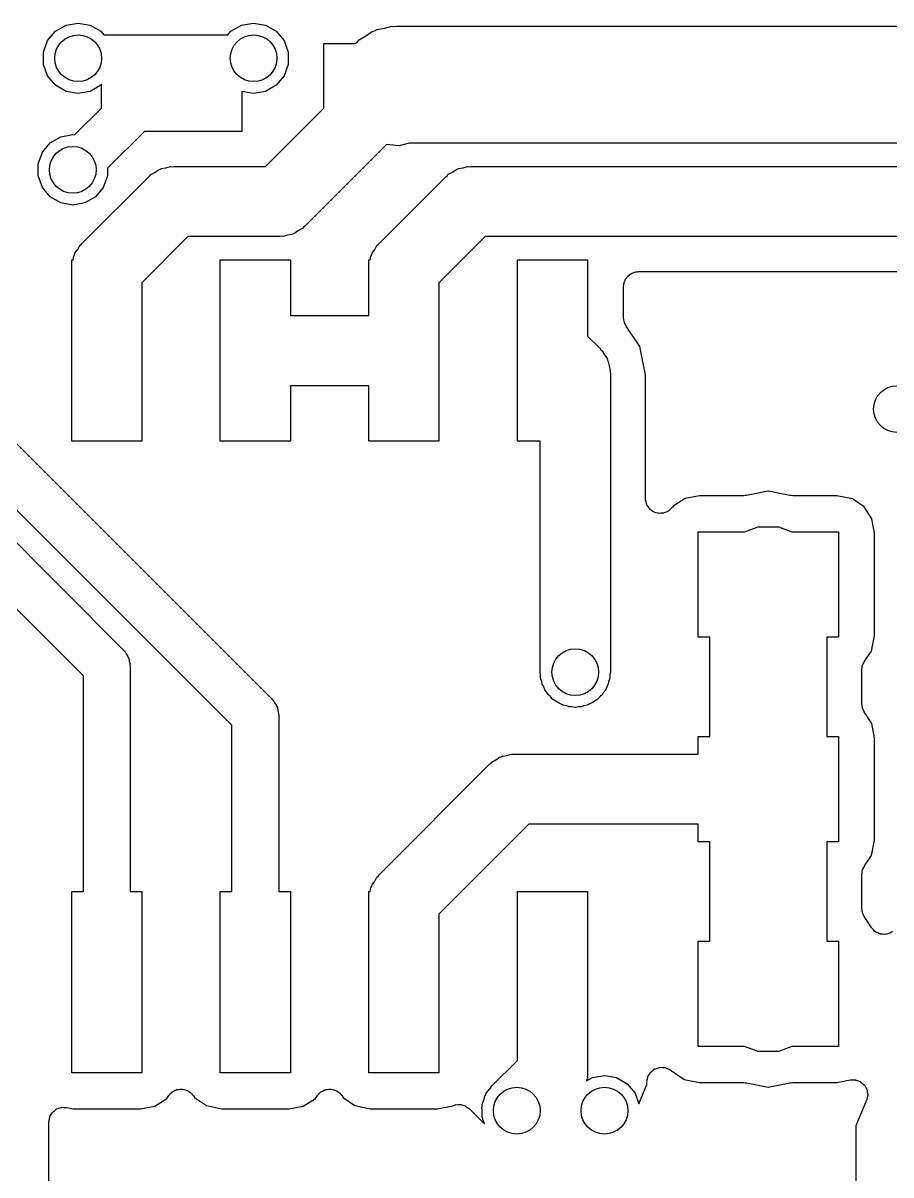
# Model space of a CAD drawing. Extents: x 110.2 to 158.8, y -100 to -70.3.
# Drawn here: x 121.28 to 128.7, y -80.3 to -70.45 of the extents above; entities that cross this region are included whole.
import ezdxf

# ---------------------------------------------------------------- set-up
doc = ezdxf.new("R2010")
doc.units = 0
doc.header["$MEASUREMENT"] = 0
doc.layers.add('BLACK', color=7, linetype='CONTINUOUS')

msp = doc.modelspace()

# ---------------------------------------------------------------- linework, layer by layer
at = {"layer": 'Black'}
for p, q in [((121.489, -70.5994), (121.556, -70.5193)), ((121.556, -70.5193), (121.647, -70.467)), ((121.647, -70.467), (121.75, -70.4489)), ((121.75, -70.4489), (121.853, -70.467)), ((121.853, -70.467), (121.944, -70.5193)), ((121.944, -70.5193), (121.969, -70.55)), ((123.031, -70.55), (123.056, -70.5193)), ((123.056, -70.5193), (123.147, -70.467)), ((123.147, -70.467), (123.25, -70.4489)), ((123.25, -70.4489), (123.353, -70.467)), ((123.353, -70.467), (123.444, -70.5193)), ((123.444, -70.5193), (123.511, -70.5994)), ((124.21, -70.5593), (124.264, -70.5218)), ((124.264, -70.5218), (124.285, -70.5161)), ((124.285, -70.5161), (124.304, -70.5051)), ((124.304, -70.5051), (124.368, -70.4938)), ((124.368, -70.4938), (124.431, -70.4769)), ((124.431, -70.4769), (124.453, -70.4788)), ((124.453, -70.4788), (124.475, -70.475)), ((124.475, -70.475), (131.235, -70.475)), ((121.453, -70.6977), (121.489, -70.5994)), ((121.969, -70.55), (123.031, -70.55)), ((123.511, -70.5994), (123.547, -70.6977)), ((123.85, -71.1757), (123.85, -70.625)), ((123.85, -70.625), (124.118, -70.625)), ((124.118, -70.625), (124.121, -70.6214)), ((124.121, -70.6214), (124.139, -70.6088)), ((124.139, -70.6088), (124.154, -70.592)), ((124.154, -70.592), (124.21, -70.5593)), ((121.453, -70.8023), (121.453, -70.6977)), ((123.547, -70.6977), (123.547, -70.8023)), ((121.489, -70.9006), (121.453, -70.8023)), ((123.547, -70.8023), (123.511, -70.9006)), ((121.556, -70.9807), (121.489, -70.9006)), ((123.511, -70.9006), (123.444, -70.9807)), ((121.647, -71.033), (121.556, -70.9807)), ((121.944, -70.9807), (121.853, -71.033)), ((121.95, -70.973), (121.944, -70.9807)), ((121.95, -71.1758), (121.95, -70.973)), ((123.444, -70.9807), (123.353, -71.033)), ((121.75, -71.0511), (121.647, -71.033)), ((121.853, -71.033), (121.75, -71.0511)), ((123.25, -71.0511), (123.15, -71.0335)), ((123.15, -71.0335), (123.15, -71.375)), ((123.353, -71.033), (123.25, -71.0511)), ((121.72, -71.4059), (121.95, -71.1758)), ((123.351, -71.675), (123.85, -71.1757)), ((121.601, -71.4213), (121.704, -71.4032)), ((121.704, -71.4032), (121.72, -71.4059)), ((122.316, -71.375), (122.001, -71.6906)), ((123.15, -71.375), (122.316, -71.375)), ((121.444, -71.5537), (121.511, -71.4736)), ((121.511, -71.4736), (121.601, -71.4213)), ((124.386, -71.4887), (123.687, -72.1871)), ((124.494, -71.4981), (124.386, -71.4887)), ((124.58, -71.475), (124.494, -71.4981)), ((131.028, -71.475), (124.58, -71.475)), ((121.408, -71.652), (121.444, -71.5537)), ((121.408, -71.7566), (121.408, -71.652)), ((122.001, -71.6906), (122.001, -71.7566)), ((122.406, -71.7256), (122.438, -71.7031)), ((122.438, -71.7031), (122.451, -71.6997)), ((122.451, -71.6997), (122.462, -71.6931)), ((122.462, -71.6931), (122.501, -71.6863)), ((122.501, -71.6863), (122.539, -71.6761)), ((122.539, -71.6761), (122.552, -71.6773)), ((122.552, -71.6773), (122.565, -71.675)), ((122.565, -71.675), (123.351, -71.675)), ((124.946, -71.7256), (124.978, -71.7031)), ((124.978, -71.7031), (124.991, -71.6997)), ((124.991, -71.6997), (125.002, -71.6931)), ((125.002, -71.6931), (125.041, -71.6863)), ((125.041, -71.6863), (125.079, -71.6761)), ((125.079, -71.6761), (125.092, -71.6773)), ((125.092, -71.6773), (125.105, -71.675)), ((125.105, -71.675), (129.725, -71.675)), ((121.444, -71.8549), (121.408, -71.7566)), ((121.783, -72.3329), (122.353, -71.7629)), ((122.001, -71.7566), (121.965, -71.8549)), ((122.353, -71.7629), (122.364, -71.7553)), ((122.364, -71.7553), (122.372, -71.7452)), ((122.372, -71.7452), (122.406, -71.7256)), ((124.323, -72.3329), (124.893, -71.7629)), ((124.893, -71.7629), (124.904, -71.7553)), ((124.904, -71.7553), (124.912, -71.7452)), ((124.912, -71.7452), (124.946, -71.7256)), ((121.511, -71.935), (121.444, -71.8549)), ((121.965, -71.8549), (121.898, -71.935)), ((121.601, -71.9873), (121.511, -71.935)), ((121.704, -72.0055), (121.601, -71.9873)), ((121.807, -71.9873), (121.704, -72.0055)), ((121.898, -71.935), (121.807, -71.9873)), ((123.676, -72.1947), (123.668, -72.2048)), ((123.687, -72.1871), (123.676, -72.1947)), ((122.689, -72.275), (122.295, -72.6693)), ((123.475, -72.275), (122.689, -72.275)), ((123.488, -72.2727), (123.475, -72.275)), ((123.501, -72.2739), (123.488, -72.2727)), ((123.539, -72.2637), (123.501, -72.2739)), ((123.578, -72.2569), (123.539, -72.2637)), ((123.589, -72.2503), (123.578, -72.2569)), ((123.602, -72.2469), (123.589, -72.2503)), ((123.634, -72.2244), (123.602, -72.2469)), ((123.668, -72.2048), (123.634, -72.2244)), ((125.229, -72.275), (124.835, -72.6693)), ((129.601, -72.275), (125.229, -72.275)), ((121.723, -72.4182), (121.746, -72.3861)), ((121.746, -72.3861), (121.765, -72.3522)), ((121.765, -72.3522), (121.775, -72.3437)), ((121.775, -72.3437), (121.783, -72.3329)), ((124.263, -72.4182), (124.286, -72.3861)), ((124.286, -72.3861), (124.305, -72.3522)), ((124.305, -72.3522), (124.315, -72.3437)), ((124.315, -72.3437), (124.323, -72.3329)), ((121.695, -74.025), (121.695, -72.475)), ((121.695, -72.475), (121.707, -72.475)), ((121.707, -72.475), (121.713, -72.4424)), ((121.713, -72.4424), (121.72, -72.431)), ((121.72, -72.431), (121.723, -72.4182)), ((122.965, -74.025), (122.965, -72.475)), ((122.965, -72.475), (123.565, -72.475)), ((123.565, -72.475), (123.565, -72.95)), ((124.235, -72.95), (124.235, -72.475)), ((124.235, -72.475), (124.247, -72.475)), ((124.247, -72.475), (124.253, -72.4424)), ((124.253, -72.4424), (124.26, -72.431)), ((124.26, -72.431), (124.263, -72.4182)), ((125.505, -74.025), (125.505, -72.475)), ((125.505, -72.475), (126.105, -72.475)), ((126.105, -72.475), (126.105, -73.1257)), ((126.468, -72.5992), (126.477, -72.592)), ((126.477, -72.592), (126.487, -72.5882)), ((126.487, -72.5882), (126.497, -72.5827)), ((126.497, -72.5827), (126.508, -72.5807)), ((126.508, -72.5807), (126.518, -72.5769)), ((126.518, -72.5769), (126.529, -72.5769)), ((126.529, -72.5769), (126.54, -72.575)), ((126.54, -72.575), (129.424, -72.575)), ((122.295, -72.6693), (122.295, -74.025)), ((124.835, -72.6693), (124.835, -74.025)), ((126.413, -72.702), (126.415, -72.6911)), ((126.415, -72.6799), (126.419, -72.6695)), ((126.415, -72.6911), (126.415, -72.6799)), ((126.419, -72.6695), (126.421, -72.6586)), ((126.421, -72.6586), (126.427, -72.6489)), ((126.427, -72.6489), (126.43, -72.6385)), ((126.43, -72.6385), (126.438, -72.63)), ((126.438, -72.63), (126.443, -72.6204)), ((126.443, -72.6204), (126.452, -72.6132)), ((126.452, -72.6132), (126.459, -72.6047)), ((126.459, -72.6047), (126.468, -72.5992)), ((126.413, -72.9703), (126.413, -72.702)), ((123.565, -72.95), (124.235, -72.95)), ((126.416, -72.9853), (126.413, -72.9703)), ((126.417, -73.0005), (126.416, -72.9853)), ((126.42, -73.0069), (126.417, -73.0005)), ((126.421, -73.0137), (126.42, -73.0069)), ((126.429, -73.0269), (126.421, -73.0137)), ((126.435, -73.0408), (126.429, -73.0269)), ((126.552, -73.2163), (126.435, -73.0408)), ((126.105, -73.1257), (126.212, -73.2329)), ((126.212, -73.2329), (126.22, -73.2437)), ((126.22, -73.2437), (126.23, -73.2522)), ((126.23, -73.2522), (126.249, -73.2861)), ((126.249, -73.2861), (126.272, -73.3182)), ((126.6, -73.4575), (126.552, -73.2163)), ((126.272, -73.3182), (126.275, -73.331)), ((126.275, -73.331), (126.282, -73.3424)), ((126.282, -73.3424), (126.289, -73.381)), ((126.289, -73.381), (126.299, -73.4189)), ((126.299, -73.4189), (126.298, -73.432)), ((126.298, -73.432), (126.3, -73.445)), ((126.3, -73.445), (126.3, -76)), ((126.6, -74.5164), (126.6, -73.4575)), ((124.235, -73.55), (123.565, -73.55)), ((123.565, -73.55), (123.565, -74.025)), ((124.235, -74.025), (124.235, -73.55)), ((121.036, -73.8586), (123.406, -76.2293)), ((122.295, -74.025), (121.695, -74.025)), ((123.565, -74.025), (122.965, -74.025)), ((124.835, -74.025), (124.235, -74.025)), ((125.7, -74.025), (125.505, -74.025)), ((125.7, -76), (125.7, -74.025)), ((123.065, -76.4536), (120.811, -74.2)), ((127.65, -74.4525), (127.465, -74.4892)), ((127.835, -74.4892), (127.65, -74.4525)), ((126.601, -74.5226), (126.6, -74.5164)), ((126.601, -74.5289), (126.601, -74.5226)), ((126.605, -74.5442), (126.601, -74.5289)), ((126.608, -74.5598), (126.605, -74.5442)), ((126.611, -74.5653), (126.608, -74.5598)), ((126.613, -74.5714), (126.611, -74.5653)), ((126.94, -74.5146), (126.837, -74.5808)), ((127.062, -74.4916), (126.94, -74.5146)), ((127.441, -74.4916), (127.062, -74.4916)), ((127.453, -74.4895), (127.441, -74.4916)), ((127.465, -74.4892), (127.453, -74.4895)), ((127.847, -74.4895), (127.835, -74.4892)), ((127.859, -74.4916), (127.847, -74.4895)), ((128.237, -74.4916), (127.859, -74.4916)), ((128.369, -74.5183), (128.237, -74.4916)), ((128.469, -74.5868), (128.369, -74.5183)), ((126.622, -74.5843), (126.613, -74.5714)), ((126.63, -74.598), (126.622, -74.5843)), ((126.635, -74.6021), (126.63, -74.598)), ((126.638, -74.6072), (126.635, -74.6021)), ((126.651, -74.6162), (126.638, -74.6072)), ((126.663, -74.6264), (126.651, -74.6162)), ((126.669, -74.6285), (126.663, -74.6264)), ((126.675, -74.6321), (126.669, -74.6285)), ((126.69, -74.636), (126.675, -74.6321)), ((126.705, -74.6414), (126.69, -74.636)), ((126.711, -74.6414), (126.705, -74.6414)), ((126.717, -74.643), (126.711, -74.6414)), ((126.733, -74.6414), (126.717, -74.643)), ((126.749, -74.6414), (126.733, -74.6414)), ((126.755, -74.6393), (126.749, -74.6414)), ((126.761, -74.6387), (126.755, -74.6393)), ((126.776, -74.6318), (126.761, -74.6387)), ((126.79, -74.6264), (126.776, -74.6318)), ((126.795, -74.6223), (126.79, -74.6264)), ((126.801, -74.6196), (126.795, -74.6223)), ((126.812, -74.6082), (126.801, -74.6196)), ((126.824, -74.598), (126.812, -74.6082)), ((126.827, -74.5925), (126.824, -74.598)), ((126.832, -74.588), (126.827, -74.5925)), ((126.837, -74.5808), (126.832, -74.588)), ((128.535, -74.6896), (128.469, -74.5868)), ((121.063, -74.7342), (122.136, -75.8078)), ((127.447, -74.8), (127.563, -74.7576)), ((127.563, -74.7576), (127.737, -74.7576)), ((127.737, -74.7576), (127.853, -74.8)), ((128.558, -74.8118), (128.535, -74.6896)), ((127.05, -75.7), (127.05, -74.8)), ((127.05, -74.8), (127.447, -74.8)), ((127.853, -74.8), (128.25, -74.8)), ((128.25, -74.8), (128.25, -75.7)), ((128.558, -75.6873), (128.558, -74.8118)), ((121.795, -76.0321), (120.838, -75.0756)), ((127.15, -75.7), (127.05, -75.7)), ((127.15, -76.55), (127.15, -75.7)), ((128.25, -75.7), (128.15, -75.7)), ((128.15, -75.7), (128.15, -76.55)), ((128.532, -75.819), (128.558, -75.6873)), ((122.136, -75.8078), (122.141, -75.815)), ((122.141, -75.815), (122.148, -75.8207)), ((122.148, -75.8207), (122.161, -75.8433)), ((122.161, -75.8433), (122.176, -75.8647)), ((128.472, -75.9061), (128.532, -75.819)), ((122.176, -75.8647), (122.179, -75.8732)), ((122.179, -75.8732), (122.183, -75.8809)), ((122.183, -75.8809), (122.187, -75.9066)), ((122.187, -75.9066), (122.194, -75.9318)), ((122.194, -75.9318), (122.193, -75.9406)), ((122.193, -75.9406), (122.195, -75.9493)), ((128.453, -75.9621), (128.454, -75.9463)), ((128.454, -75.9463), (128.457, -75.9406)), ((128.457, -75.9406), (128.458, -75.9343)), ((128.458, -75.9343), (128.466, -75.9206)), ((128.466, -75.9206), (128.472, -75.9061)), ((121.795, -77.875), (121.795, -76.0321)), ((122.195, -75.9493), (122.195, -77.875)), ((125.703, -76.0194), (125.7, -76)), ((125.703, -76.0523), (125.703, -76.0194)), ((126.3, -76), (126.297, -76.0194)), ((126.297, -76.0194), (126.297, -76.0523)), ((128.45, -75.9778), (128.453, -75.9621)), ((128.45, -76.2696), (128.45, -75.9778)), ((125.715, -76.0832), (125.703, -76.0523)), ((125.718, -76.1026), (125.715, -76.0832)), ((125.728, -76.1197), (125.718, -76.1026)), ((125.739, -76.1506), (125.728, -76.1197)), ((126.272, -76.1197), (126.261, -76.1506)), ((126.282, -76.1026), (126.272, -76.1197)), ((126.285, -76.0832), (126.282, -76.1026)), ((126.297, -76.0523), (126.285, -76.0832)), ((123.406, -76.2293), (123.411, -76.2365)), ((123.411, -76.2365), (123.418, -76.2422)), ((123.418, -76.2422), (123.431, -76.2648)), ((125.76, -76.1757), (125.739, -76.1506)), ((125.77, -76.1928), (125.76, -76.1757)), ((125.785, -76.2055), (125.77, -76.1928)), ((125.806, -76.2307), (125.785, -76.2055)), ((125.835, -76.2471), (125.806, -76.2307)), ((126.194, -76.2307), (126.165, -76.2471)), ((126.215, -76.2055), (126.194, -76.2307)), ((126.23, -76.1928), (126.215, -76.2055)), ((126.24, -76.1757), (126.23, -76.1928)), ((126.261, -76.1506), (126.24, -76.1757)), ((123.431, -76.2648), (123.446, -76.2862)), ((123.446, -76.2862), (123.449, -76.2947)), ((123.449, -76.2947), (123.453, -76.3023)), ((123.453, -76.3023), (123.457, -76.328)), ((123.457, -76.328), (123.464, -76.3533)), ((125.85, -76.2598), (125.835, -76.2471)), ((125.869, -76.2666), (125.85, -76.2598)), ((125.897, -76.283), (125.869, -76.2666)), ((125.929, -76.2887), (125.897, -76.283)), ((125.948, -76.2954), (125.929, -76.2887)), ((125.968, -76.2954), (125.948, -76.2954)), ((126, -76.3011), (125.968, -76.2954)), ((126.032, -76.2954), (126, -76.3011)), ((126.052, -76.2954), (126.032, -76.2954)), ((126.071, -76.2887), (126.052, -76.2954)), ((126.103, -76.283), (126.071, -76.2887)), ((126.131, -76.2666), (126.103, -76.283)), ((126.15, -76.2598), (126.131, -76.2666)), ((126.165, -76.2471), (126.15, -76.2598)), ((128.452, -76.2836), (128.45, -76.2696)), ((128.453, -76.2977), (128.452, -76.2836)), ((128.456, -76.3051), (128.453, -76.2977)), ((128.458, -76.3131), (128.456, -76.3051)), ((128.465, -76.3253), (128.458, -76.3131)), ((128.47, -76.3384), (128.465, -76.3253)), ((128.535, -76.4396), (128.47, -76.3384)), ((123.464, -76.3533), (123.463, -76.3621)), ((123.463, -76.3621), (123.465, -76.3707)), ((123.465, -76.3707), (123.465, -77.875)), ((128.558, -76.5618), (128.535, -76.4396)), ((123.065, -77.875), (123.065, -76.4536)), ((127.05, -76.7), (127.05, -76.55)), ((127.05, -76.55), (127.15, -76.55)), ((128.15, -76.55), (128.25, -76.55)), ((128.25, -76.55), (128.25, -77.45)), ((128.558, -77.4373), (128.558, -76.5618)), ((125.321, -76.7506), (125.353, -76.7281)), ((125.353, -76.7281), (125.366, -76.7247)), ((125.366, -76.7247), (125.377, -76.7181)), ((125.377, -76.7181), (125.416, -76.7113)), ((125.416, -76.7113), (125.454, -76.7011)), ((125.454, -76.7011), (125.467, -76.7023)), ((125.467, -76.7023), (125.48, -76.7)), ((125.48, -76.7), (127.05, -76.7)), ((124.323, -77.7329), (125.268, -76.7879)), ((125.268, -76.7879), (125.279, -76.7803)), ((125.279, -76.7803), (125.287, -76.7702)), ((125.287, -76.7702), (125.321, -76.7506)), ((125.604, -77.3), (124.835, -78.0693)), ((127.05, -77.3), (125.604, -77.3)), ((127.05, -77.45), (127.05, -77.3)), ((127.15, -77.45), (127.05, -77.45)), ((127.15, -78.3), (127.15, -77.45)), ((128.25, -77.45), (128.15, -77.45)), ((128.15, -77.45), (128.15, -78.3)), ((128.532, -77.569), (128.558, -77.4373)), ((128.472, -77.6561), (128.532, -77.569)), ((128.45, -77.7278), (128.453, -77.7121)), ((128.453, -77.7121), (128.454, -77.6963)), ((128.454, -77.6963), (128.457, -77.6906)), ((128.457, -77.6906), (128.458, -77.6843)), ((128.458, -77.6843), (128.466, -77.6706)), ((128.466, -77.6706), (128.472, -77.6561)), ((124.26, -77.831), (124.263, -77.8182)), ((124.263, -77.8182), (124.286, -77.7861)), ((124.286, -77.7861), (124.305, -77.7522)), ((124.305, -77.7522), (124.315, -77.7437)), ((124.315, -77.7437), (124.323, -77.7329)), ((128.45, -78.0196), (128.45, -77.7278)), ((121.695, -79.425), (121.695, -77.875)), ((121.695, -77.875), (121.795, -77.875)), ((122.195, -77.875), (122.295, -77.875)), ((122.295, -77.875), (122.295, -79.425)), ((122.965, -79.425), (122.965, -77.875)), ((122.965, -77.875), (123.065, -77.875)), ((123.465, -77.875), (123.565, -77.875)), ((123.565, -77.875), (123.565, -79.425)), ((124.235, -79.425), (124.235, -77.875)), ((124.235, -77.875), (124.247, -77.875)), ((124.247, -77.875), (124.253, -77.8424)), ((124.253, -77.8424), (124.26, -77.831)), ((125.505, -79.3207), (125.505, -77.875)), ((125.505, -77.875), (126.105, -77.875)), ((126.105, -77.875), (126.105, -79.445)), ((124.835, -78.0693), (124.835, -79.425)), ((128.452, -78.0336), (128.45, -78.0196)), ((128.453, -78.0477), (128.452, -78.0336)), ((128.456, -78.0551), (128.453, -78.0477)), ((128.458, -78.0631), (128.456, -78.0551)), ((128.465, -78.0753), (128.458, -78.0631)), ((128.47, -78.0884), (128.465, -78.0753)), ((128.532, -78.1846), (128.47, -78.0884)), ((128.536, -78.1885), (128.532, -78.1846)), ((128.538, -78.1932), (128.536, -78.1885)), ((128.551, -78.2046), (128.538, -78.1932)), ((128.562, -78.217), (128.551, -78.2046)), ((127.05, -79.2), (127.05, -78.3)), ((127.05, -78.3), (127.15, -78.3)), ((128.15, -78.3), (128.25, -78.3)), ((128.25, -78.3), (128.25, -79.2)), ((128.567, -78.2194), (128.562, -78.217)), ((128.571, -78.223), (128.567, -78.2194)), ((128.586, -78.2295), (128.571, -78.223)), ((128.601, -78.2372), (128.586, -78.2295)), ((128.607, -78.2379), (128.601, -78.2372)), ((128.611, -78.2399), (128.607, -78.2379)), ((128.628, -78.2406), (128.611, -78.2399)), ((128.645, -78.2427), (128.628, -78.2406)), ((128.65, -78.2416), (128.645, -78.2427)), ((128.656, -78.2418), (128.65, -78.2416)), ((128.672, -78.2367), (128.656, -78.2418)), ((128.688, -78.233), (128.672, -78.2367)), ((128.693, -78.2301), (128.688, -78.233)), ((128.698, -78.2285), (128.693, -78.2301)), ((128.711, -78.2183), (128.698, -78.2285)), ((127.447, -79.2), (127.05, -79.2)), ((127.563, -79.2424), (127.447, -79.2)), ((127.737, -79.2424), (127.563, -79.2424)), ((127.853, -79.2), (127.737, -79.2424)), ((128.25, -79.2), (127.853, -79.2)), ((125.288, -79.5379), (125.505, -79.3207)), ((126.663, -79.4061), (126.676, -79.395)), ((126.676, -79.395), (126.681, -79.3933)), ((126.681, -79.3933), (126.685, -79.3905)), ((126.685, -79.3905), (126.702, -79.3858)), ((126.702, -79.3858), (126.718, -79.3799)), ((126.718, -79.3799), (126.723, -79.3799)), ((126.723, -79.3799), (126.727, -79.3786)), ((126.727, -79.3786), (126.745, -79.3799)), ((126.745, -79.3799), (126.762, -79.3799)), ((126.762, -79.3799), (126.767, -79.3816)), ((126.767, -79.3816), (126.771, -79.3819)), ((126.771, -79.3819), (126.787, -79.3891)), ((126.787, -79.3891), (126.803, -79.395)), ((126.803, -79.395), (126.807, -79.3981)), ((122.295, -79.425), (121.695, -79.425)), ((123.565, -79.425), (122.965, -79.425)), ((124.835, -79.425), (124.235, -79.425)), ((126.097, -79.4957), (126.147, -79.467)), ((126.104, -79.4711), (126.097, -79.4957)), ((126.105, -79.445), (126.103, -79.458)), ((126.103, -79.458), (126.104, -79.4711)), ((126.147, -79.467), (126.25, -79.4489)), ((126.25, -79.4489), (126.353, -79.467)), ((126.353, -79.467), (126.444, -79.5193)), ((126.613, -79.4954), (126.618, -79.4786)), ((126.618, -79.4786), (126.621, -79.4615)), ((126.621, -79.4615), (126.623, -79.4573)), ((126.623, -79.4573), (126.624, -79.4526)), ((126.624, -79.4526), (126.634, -79.4383)), ((126.634, -79.4383), (126.643, -79.4233)), ((126.643, -79.4233), (126.646, -79.4202)), ((126.646, -79.4202), (126.649, -79.4162)), ((126.649, -79.4162), (126.663, -79.4061)), ((126.807, -79.3981), (126.812, -79.4001)), ((126.812, -79.4001), (126.931, -79.4817)), ((126.931, -79.4817), (127.063, -79.5084)), ((128.238, -79.5084), (128.35, -79.4872)), ((128.35, -79.4872), (128.354, -79.4872)), ((128.354, -79.4872), (128.357, -79.4861)), ((128.357, -79.4861), (128.376, -79.4869)), ((128.376, -79.4869), (128.395, -79.4867)), ((128.395, -79.4867), (128.398, -79.4879)), ((128.398, -79.4879), (128.402, -79.4881)), ((128.402, -79.4881), (128.419, -79.4952)), ((122.55, -79.5944), (122.555, -79.5888)), ((122.555, -79.5888), (122.568, -79.5826)), ((122.568, -79.5826), (122.58, -79.5749)), ((122.58, -79.5749), (122.588, -79.5731)), ((122.588, -79.5731), (122.595, -79.5697)), ((122.595, -79.5697), (122.609, -79.5683)), ((122.609, -79.5683), (122.623, -79.5651)), ((122.623, -79.5651), (122.631, -79.5661)), ((122.631, -79.5661), (122.639, -79.5653)), ((122.639, -79.5653), (122.653, -79.5689)), ((122.653, -79.5689), (122.667, -79.5707)), ((122.667, -79.5707), (122.674, -79.5743)), ((122.674, -79.5743), (122.682, -79.5763)), ((122.682, -79.5763), (122.694, -79.5843)), ((122.694, -79.5843), (122.706, -79.5909)), ((122.706, -79.5909), (122.712, -79.5967)), ((123.82, -79.5944), (123.825, -79.5888)), ((123.825, -79.5888), (123.838, -79.5826)), ((123.838, -79.5826), (123.85, -79.5749)), ((123.85, -79.5749), (123.858, -79.5731)), ((123.858, -79.5731), (123.865, -79.5697)), ((123.865, -79.5697), (123.879, -79.5683)), ((123.879, -79.5683), (123.893, -79.5651)), ((123.893, -79.5651), (123.901, -79.5661)), ((123.901, -79.5661), (123.909, -79.5653)), ((123.909, -79.5653), (123.923, -79.5689)), ((123.923, -79.5689), (123.937, -79.5707)), ((123.937, -79.5707), (123.944, -79.5743)), ((123.944, -79.5743), (123.952, -79.5763)), ((123.952, -79.5763), (123.964, -79.5843)), ((123.964, -79.5843), (123.976, -79.5909)), ((123.976, -79.5909), (123.982, -79.5967)), ((125.239, -79.5994), (125.273, -79.5594)), ((125.273, -79.5594), (125.288, -79.5379)), ((126.444, -79.5193), (126.511, -79.5994)), ((126.544, -79.6917), (126.613, -79.526)), ((126.614, -79.5002), (126.613, -79.4954)), ((126.613, -79.505), (126.614, -79.5002)), ((126.613, -79.526), (126.613, -79.505)), ((127.063, -79.5084), (127.441, -79.5084)), ((127.441, -79.5084), (127.453, -79.5105)), ((127.453, -79.5105), (127.465, -79.5108)), ((127.465, -79.5108), (127.65, -79.5475)), ((127.65, -79.5475), (127.835, -79.5108)), ((127.835, -79.5108), (127.847, -79.5105)), ((127.847, -79.5105), (127.859, -79.5084)), ((127.859, -79.5084), (128.238, -79.5084)), ((128.419, -79.4952), (128.436, -79.5013)), ((128.436, -79.5013), (128.439, -79.5036)), ((128.439, -79.5036), (128.442, -79.505)), ((128.442, -79.505), (128.456, -79.5176)), ((128.456, -79.5176), (128.47, -79.5293)), ((128.47, -79.5293), (128.472, -79.5324)), ((128.472, -79.5324), (128.475, -79.5348)), ((128.475, -79.5348), (128.483, -79.5513)), ((128.483, -79.5513), (128.493, -79.5673)), ((128.493, -79.5673), (128.493, -79.5708)), ((128.493, -79.5708), (128.495, -79.574)), ((128.495, -79.574), (128.497, -79.5924)), ((128.497, -79.5924), (128.501, -79.6106)), ((122.405, -79.7104), (122.508, -79.6442)), ((122.508, -79.6442), (122.525, -79.6203)), ((122.525, -79.6203), (122.535, -79.6101)), ((122.535, -79.6101), (122.543, -79.5987)), ((122.543, -79.5987), (122.55, -79.5944)), ((122.712, -79.5967), (122.718, -79.6011)), ((122.718, -79.6011), (122.726, -79.6128)), ((122.726, -79.6128), (122.736, -79.6233)), ((122.736, -79.6233), (122.746, -79.6382)), ((122.746, -79.6382), (122.846, -79.7067)), ((123.675, -79.7104), (123.778, -79.6442)), ((123.778, -79.6442), (123.795, -79.6203)), ((123.795, -79.6203), (123.805, -79.6101)), ((123.805, -79.6101), (123.813, -79.5987)), ((123.813, -79.5987), (123.82, -79.5944)), ((123.982, -79.5967), (123.988, -79.6011)), ((123.988, -79.6011), (123.996, -79.6128)), ((123.996, -79.6128), (124.006, -79.6233)), ((124.006, -79.6233), (124.016, -79.6382)), ((124.016, -79.6382), (124.116, -79.7067)), ((125.203, -79.6977), (125.221, -79.6486)), ((125.221, -79.6486), (125.228, -79.6232)), ((125.228, -79.6232), (125.233, -79.616)), ((125.233, -79.616), (125.239, -79.5994)), ((126.511, -79.5994), (126.544, -79.6917)), ((128.491, -79.6608), (128.4, -79.8801)), ((128.492, -79.6572), (128.491, -79.6608)), ((128.494, -79.6541), (128.492, -79.6572)), ((128.497, -79.6358), (128.494, -79.6541)), ((128.501, -79.6177), (128.497, -79.6358)), ((128.501, -79.6106), (128.5, -79.6141)), ((128.5, -79.6141), (128.501, -79.6177)), ((121.509, -79.8002), (121.519, -79.7827)), ((121.519, -79.7827), (121.53, -79.765)), ((121.53, -79.765), (121.531, -79.7639)), ((121.531, -79.7639), (121.532, -79.7625)), ((121.532, -79.7625), (121.548, -79.7498)), ((121.548, -79.7498), (121.563, -79.7366)), ((121.563, -79.7366), (121.565, -79.7361)), ((121.565, -79.7361), (121.566, -79.735)), ((121.566, -79.735), (121.586, -79.7285)), ((121.586, -79.7285), (121.605, -79.7215)), ((121.605, -79.7215), (121.607, -79.7215)), ((121.607, -79.7215), (121.608, -79.721)), ((121.608, -79.721), (121.629, -79.7215)), ((121.629, -79.7215), (121.649, -79.7215)), ((121.649, -79.7215), (121.651, -79.7221)), ((121.651, -79.7221), (121.652, -79.7221)), ((121.652, -79.7221), (121.708, -79.7334)), ((121.708, -79.7334), (122.283, -79.7334)), ((122.283, -79.7334), (122.405, -79.7104)), ((122.846, -79.7067), (122.978, -79.7334)), ((122.978, -79.7334), (123.553, -79.7334)), ((123.553, -79.7334), (123.675, -79.7104)), ((124.116, -79.7067), (124.248, -79.7334)), ((124.248, -79.7334), (124.823, -79.7334)), ((124.823, -79.7334), (124.954, -79.7087)), ((124.954, -79.7086), (124.972, -79.7004)), ((124.954, -79.7087), (124.954, -79.7086)), ((124.972, -79.7004), (124.975, -79.7001)), ((124.975, -79.7001), (124.977, -79.6992)), ((124.977, -79.6992), (124.997, -79.6982)), ((124.997, -79.6982), (125.016, -79.6965)), ((125.016, -79.6965), (125.018, -79.6972)), ((125.018, -79.6972), (125.021, -79.697)), ((125.021, -79.697), (125.04, -79.7028)), ((125.04, -79.7028), (125.059, -79.7079)), ((125.059, -79.7079), (125.061, -79.7094)), ((125.061, -79.7094), (125.063, -79.7101)), ((125.063, -79.7101), (125.079, -79.722)), ((125.079, -79.722), (125.095, -79.7332)), ((125.095, -79.7332), (125.217, -79.8557)), ((125.201, -79.7239), (125.203, -79.7153)), ((125.203, -79.75), (125.201, -79.7239)), ((125.203, -79.7153), (125.203, -79.6977)), ((125.203, -79.8023), (125.203, -79.75)), ((121.5, -79.8434), (121.504, -79.8233)), ((121.5, -79.845), (121.5, -79.8434)), ((121.5, -79.8466), (121.5, -79.845)), ((121.5, -83.1377), (121.5, -79.8466)), ((121.504, -79.8233), (121.508, -79.8032)), ((121.508, -79.8017), (121.509, -79.8002)), ((121.508, -79.8032), (121.508, -79.8017)), ((125.209, -79.8188), (125.203, -79.8023)), ((125.21, -79.8276), (125.209, -79.8188)), ((125.221, -79.8514), (125.21, -79.8276)), ((125.217, -79.8557), (125.224, -79.8584)), ((125.224, -79.8584), (125.221, -79.8514)), ((128.4, -79.8801), (128.4, -80.1388)), ((128.4, -80.1388), (128.4, -80.1389)), ((128.4, -80.1389), (128.4, -80.1389)), ((128.4, -80.1389), (128.4, -80.1436)), ((128.4, -80.1436), (128.4, -80.1443)), ((128.4, -80.1443), (128.4, -80.6875))]:
    msp.add_line(p, q, dxfattribs=at)
for centre in [(121.75, -70.75), (123.25, -70.75), (121.704, -71.7043), (128.75, -73.75), (126, -76), (125.5, -79.75), (126.25, -79.75)]:
    msp.add_circle(centre, 0.2, dxfattribs=at)

doc.saveas('drawing.dxf')
